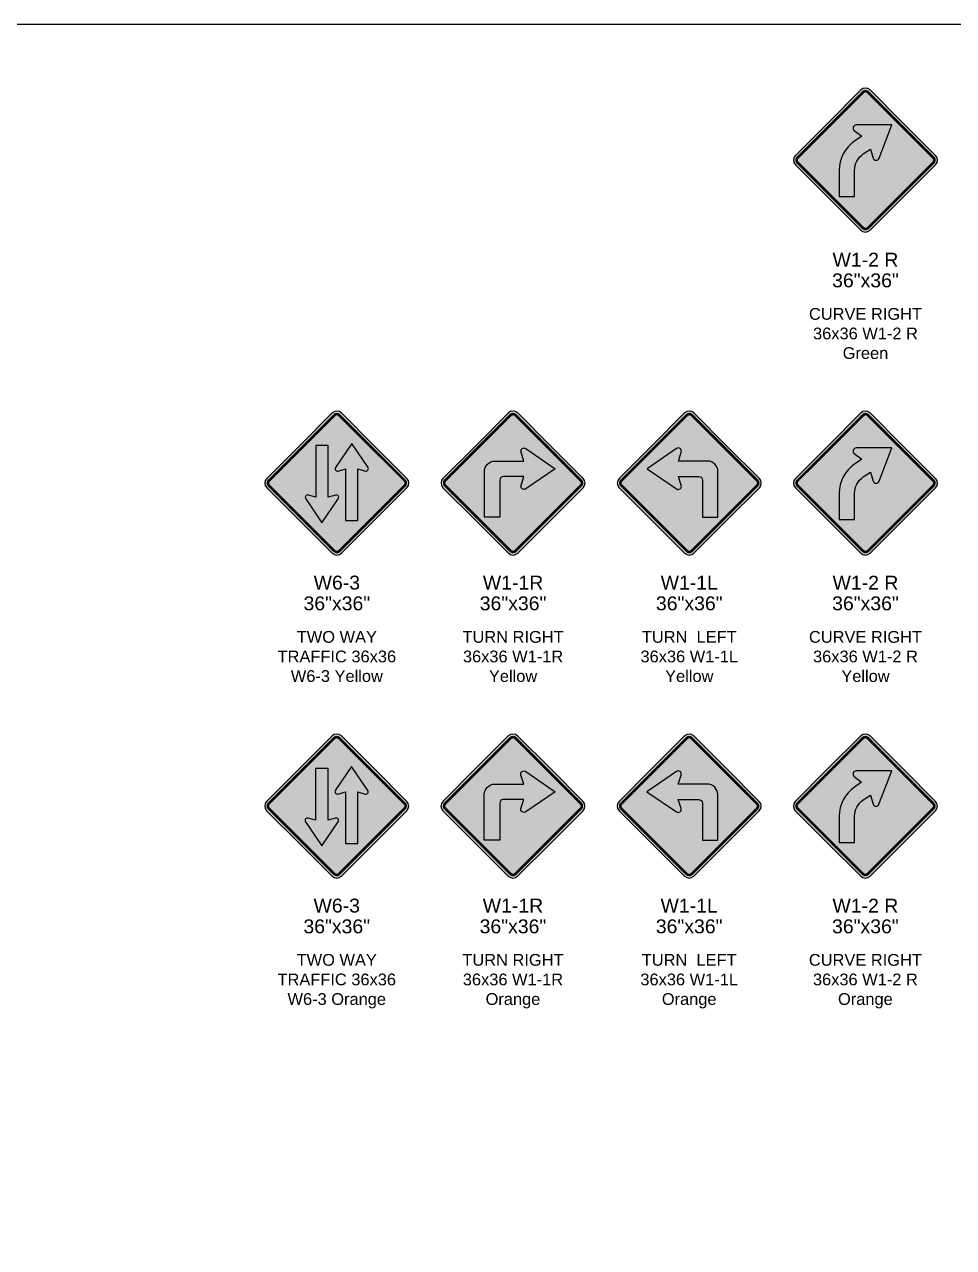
# Model space of a CAD drawing. Header units: inches. Extents: x -32 to 2634, y 197 to 1831.
# Drawn here: x 1273.6 to 1590, y 1414.2 to 1830.7 of the extents above; entities that cross this region are included whole.
import ezdxf
from ezdxf.enums import TextEntityAlignment as Align

# ---------------------------------------------------------------- set-up
doc = ezdxf.new("R2010")
doc.units = ezdxf.units.IN
doc.header["$MEASUREMENT"] = 0
doc.layers.add('NO SHOW', color=252, linetype='Continuous', plot=False)
doc.styles.add('ARIAL', font='arial.ttf')
doc.styles.get("Standard").update_dxf_attribs({"font": 'arial.ttf'})

# ---------------------------------------------------------------- blocks, each defined once
blk = doc.blocks.new('CURVE RIGHT 36x36 W1-2 R Yellow')
h = blk.add_hatch(color=40)
edge = h.paths.add_edge_path()
edge.add_line((1.590990257669546, 0.6590097423302268), (23.86485386504592, 22.93287334970671))
edge.add_arc((22.27386360737592, 24.52386360737626), 2.250000000000059, 315.0000000000082, 404.9999999999918)
edge.add_line((23.86485386504592, 26.1148538650458), (1.590990257669546, 48.38871747242229))
edge.add_arc((0, 46.79772721475285), 2.249999999999657, 44.99999999999795, 135.000000000002)
edge.add_line((-1.590990257669546, 48.38871747242229), (-23.86485386504592, 26.11485386504603))
edge.add_arc((-22.27386360737682, 24.52386360737626), 2.249999999999576, 134.9999999999877, 225.0000000000123)
edge.add_line((-23.86485386504592, 22.93287334970648), (-1.590990257669546, 0.6590097423302268))
edge.add_arc((0, 2.249999999999659), 2.249999999999657, 224.999999999998, 315.000000000002)
at = {"true_color": 0x000000}
h = blk.add_hatch(color=18, dxfattribs=at)
edge = h.paths.add_edge_path()
edge.add_arc((3.060905280097813, 21.02386360737603), 12, 124.4514061133186, 179.9999999999989)
edge.add_line((-8.939094719902187, 21.02386360737626), (-8.939094719902187, 12.14886360737626))
edge.add_line((-8.939094719902187, 12.14886360737626), (-3.689094719902187, 12.14886360737626))
edge.add_line((-3.689094719902187, 12.14886360737626), (-3.689094719902187, 21.02386360737626))
edge.add_arc((3.060905280096449, 21.02386360737671), 6.749999999998636, 124.45140611331269, 180.0000000000039, ccw=False)
edge.add_line((-0.7576174603477739, 26.58995596024806), (1.703440264120673, 28.27832264384858))
edge.add_line((1.703440264120673, 28.27832264384858), (2.619864006140688, 25.20882797677393))
edge.add_arc((3.638436566240216, 25.51293147858394), 1.063000000000383, 196.623442166213, 338.9028122266331)
edge.add_line((4.630184955333789, 25.13030354869466), (9.00563579684649, 36.47120677257897))
edge.add_line((9.00563579684649, 36.47120677257897), (-3.150048305662949, 36.47120677257897))
edge.add_arc((-3.150048305662494, 35.40820677257875), 1.063000000000216, 90.0000000000245, 232.2793700604093)
edge.add_line((-3.800404343433456, 34.56737026996029), (-1.266521867336905, 32.60750558497136))
edge.add_line((-1.266521867336905, 32.60750558497136), (-3.727579591805352, 30.91913890137073))
at = {"color": 40}
blk.add_lwpolyline([(-1.590990257669546, 48.38871747242229), (-12.72792206135796, 37.2517856687341), (-23.86485386504614, 26.11485386504603, 0.4142135623730963), (-23.86485386504614, 22.93287334970648), (-12.72792206135796, 11.7959415460183), (-1.590990257669546, 0.6590097423302268, 0.4142135623730937), (1.590990257669546, 0.6590097423303405), (12.72792206135773, 11.79594154601841), (23.86485386504592, 22.93287334970671, 0.4142135623730937), (23.86485386504592, 26.1148538650458), (12.72792206135773, 37.25178566873399), (1.590990257669546, 48.38871747242229, 0.4142135623730963)], format="xyb", close=True, dxfattribs=at)
at = {"color": 18, "true_color": 0x000000, "const_width": 0.875}
blk.add_lwpolyline([(0.8396893026588259, 1.410310697340833), (23.1135529100352, 23.68417430471743, 0.4142135623730984), (23.1135529100352, 25.3635529100352), (0.8396893026588259, 47.63741651741157, 0.4142135623730983), (-0.8396893026588259, 47.63741651741168), (-23.1135529100352, 25.36355291003531, 0.4142135623730983), (-23.1135529100352, 23.6841743047172), (-0.8396893026588259, 1.410310697340947, 0.4142135623730983)], format="xyb", close=True, dxfattribs=at)
at = {"color": 18, "true_color": 0x000000}
blk.add_lwpolyline([(-3.689094719902187, 30.94543102386842, 0.2482675702532584), (-8.939094719902187, 21.02386360737626), (-8.939094719902187, 12.14886360737626), (-3.689094719902187, 12.14886360737626), (-3.689094719902187, 21.02386360737626, -0.2472369552668275), (-0.7576174603477739, 26.58995596024818), (1.703440264120673, 28.27832264384858), (2.619864006140688, 25.20882797677393, 0.7151338533196571), (4.630184955333334, 25.13030354869477), (9.00563579684649, 36.47120677257897), (-3.150048305662949, 36.47120677257897, 0.7151338533196572), (-3.800404343433456, 34.56737026996018), (-1.266521867336905, 32.60750558497136), (-3.727579591805352, 30.91913890137073)], format="xyb", dxfattribs=at)
at = {"style": 'ARIAL'}
for tag, p in [('SIGN_NO.', (0, -9.37959391813365)), ('SIGN_DIM', (0, -16.44777537605569))]:
    blk.add_attdef(tag, text='', height=4.731999999999842, dxfattribs=at).set_placement(p, align=Align.MIDDLE)
blk = doc.blocks.new('CURVE RIGHT 36x36 W1-2 R Green')
h = blk.add_hatch(color=60)
edge = h.paths.add_edge_path()
edge.add_line((1.590990257669546, 0.6590097423302268), (23.86485386504592, 22.93287334970671))
edge.add_arc((22.27386360737592, 24.52386360737626), 2.250000000000059, 315.0000000000082, 404.9999999999918)
edge.add_line((23.86485386504592, 26.1148538650458), (1.590990257669546, 48.38871747242229))
edge.add_arc((0, 46.79772721475285), 2.249999999999657, 44.99999999999795, 135.000000000002)
edge.add_line((-1.590990257669546, 48.38871747242229), (-23.86485386504592, 26.11485386504603))
edge.add_arc((-22.27386360737682, 24.52386360737626), 2.249999999999576, 134.9999999999877, 225.0000000000123)
edge.add_line((-23.86485386504592, 22.93287334970648), (-1.590990257669546, 0.6590097423302268))
edge.add_arc((0, 2.249999999999659), 2.249999999999657, 224.999999999998, 315.000000000002)
at = {"true_color": 0x000000}
h = blk.add_hatch(color=18, dxfattribs=at)
edge = h.paths.add_edge_path()
edge.add_arc((3.060905280097813, 21.02386360737603), 12, 124.4514061133186, 179.9999999999989)
edge.add_line((-8.939094719902187, 21.02386360737626), (-8.939094719902187, 12.14886360737626))
edge.add_line((-8.939094719902187, 12.14886360737626), (-3.689094719902187, 12.14886360737626))
edge.add_line((-3.689094719902187, 12.14886360737626), (-3.689094719902187, 21.02386360737626))
edge.add_arc((3.060905280096449, 21.02386360737671), 6.749999999998636, 124.45140611331269, 180.0000000000039, ccw=False)
edge.add_line((-0.7576174603477739, 26.58995596024806), (1.703440264120673, 28.27832264384858))
edge.add_line((1.703440264120673, 28.27832264384858), (2.619864006140688, 25.20882797677393))
edge.add_arc((3.638436566240216, 25.51293147858394), 1.063000000000383, 196.623442166213, 338.9028122266331)
edge.add_line((4.630184955333789, 25.13030354869466), (9.00563579684649, 36.47120677257897))
edge.add_line((9.00563579684649, 36.47120677257897), (-3.150048305662949, 36.47120677257897))
edge.add_arc((-3.150048305662494, 35.40820677257875), 1.063000000000216, 90.0000000000245, 232.2793700604093)
edge.add_line((-3.800404343433456, 34.56737026996029), (-1.266521867336905, 32.60750558497136))
edge.add_line((-1.266521867336905, 32.60750558497136), (-3.727579591805352, 30.91913890137073))
at = {"color": 60}
blk.add_lwpolyline([(-1.590990257669546, 48.38871747242229), (-12.72792206135796, 37.2517856687341), (-23.86485386504614, 26.11485386504603, 0.4142135623730963), (-23.86485386504614, 22.93287334970648), (-12.72792206135796, 11.7959415460183), (-1.590990257669546, 0.6590097423302268, 0.4142135623730937), (1.590990257669546, 0.6590097423303405), (12.72792206135773, 11.79594154601841), (23.86485386504592, 22.93287334970671, 0.4142135623730937), (23.86485386504592, 26.1148538650458), (12.72792206135773, 37.25178566873399), (1.590990257669546, 48.38871747242229, 0.4142135623730963)], format="xyb", close=True, dxfattribs=at)
at = {"color": 18, "true_color": 0x000000, "const_width": 0.875}
blk.add_lwpolyline([(0.8396893026588259, 1.410310697340833), (23.1135529100352, 23.68417430471743, 0.4142135623730984), (23.1135529100352, 25.3635529100352), (0.8396893026588259, 47.63741651741157, 0.4142135623730983), (-0.8396893026588259, 47.63741651741168), (-23.1135529100352, 25.36355291003531, 0.4142135623730983), (-23.1135529100352, 23.6841743047172), (-0.8396893026588259, 1.410310697340947, 0.4142135623730983)], format="xyb", close=True, dxfattribs=at)
at = {"color": 18, "true_color": 0x000000}
blk.add_lwpolyline([(-3.689094719902187, 30.94543102386842, 0.2482675702532584), (-8.939094719902187, 21.02386360737626), (-8.939094719902187, 12.14886360737626), (-3.689094719902187, 12.14886360737626), (-3.689094719902187, 21.02386360737626, -0.2472369552668275), (-0.7576174603477739, 26.58995596024818), (1.703440264120673, 28.27832264384858), (2.619864006140688, 25.20882797677393, 0.7151338533196571), (4.630184955333334, 25.13030354869477), (9.00563579684649, 36.47120677257897), (-3.150048305662949, 36.47120677257897, 0.7151338533196572), (-3.800404343433456, 34.56737026996018), (-1.266521867336905, 32.60750558497136), (-3.727579591805352, 30.91913890137073)], format="xyb", dxfattribs=at)
at = {"style": 'ARIAL'}
for tag, p in [('SIGN_NO.', (0, -9.37959391813365)), ('SIGN_DIM', (0, -16.44777537605569))]:
    blk.add_attdef(tag, text='', height=4.731999999999842, dxfattribs=at).set_placement(p, align=Align.MIDDLE)
blk = doc.blocks.new('CURVE RIGHT 36x36 W1-2 R Orange')
h = blk.add_hatch(color=30)
edge = h.paths.add_edge_path()
edge.add_line((1.590990257669546, 0.6590097423302268), (23.86485386504592, 22.93287334970671))
edge.add_arc((22.27386360737592, 24.52386360737626), 2.250000000000059, 315.0000000000082, 404.9999999999918)
edge.add_line((23.86485386504592, 26.1148538650458), (1.590990257669546, 48.38871747242229))
edge.add_arc((0, 46.79772721475285), 2.249999999999657, 44.99999999999795, 135.000000000002)
edge.add_line((-1.590990257669546, 48.38871747242229), (-23.86485386504592, 26.11485386504603))
edge.add_arc((-22.27386360737682, 24.52386360737626), 2.249999999999576, 134.9999999999877, 225.0000000000123)
edge.add_line((-23.86485386504592, 22.93287334970648), (-1.590990257669546, 0.6590097423302268))
edge.add_arc((0, 2.249999999999659), 2.249999999999657, 224.999999999998, 315.000000000002)
at = {"true_color": 0x000000}
h = blk.add_hatch(color=18, dxfattribs=at)
edge = h.paths.add_edge_path()
edge.add_arc((3.060905280097813, 21.02386360737603), 12, 124.4514061133186, 179.9999999999989)
edge.add_line((-8.939094719902187, 21.02386360737626), (-8.939094719902187, 12.14886360737626))
edge.add_line((-8.939094719902187, 12.14886360737626), (-3.689094719902187, 12.14886360737626))
edge.add_line((-3.689094719902187, 12.14886360737626), (-3.689094719902187, 21.02386360737626))
edge.add_arc((3.060905280096449, 21.02386360737671), 6.749999999998636, 124.45140611331269, 180.0000000000039, ccw=False)
edge.add_line((-0.7576174603477739, 26.58995596024806), (1.703440264120673, 28.27832264384858))
edge.add_line((1.703440264120673, 28.27832264384858), (2.619864006140688, 25.20882797677393))
edge.add_arc((3.638436566240216, 25.51293147858394), 1.063000000000383, 196.623442166213, 338.9028122266331)
edge.add_line((4.630184955333789, 25.13030354869466), (9.00563579684649, 36.47120677257897))
edge.add_line((9.00563579684649, 36.47120677257897), (-3.150048305662949, 36.47120677257897))
edge.add_arc((-3.150048305662494, 35.40820677257875), 1.063000000000216, 90.0000000000245, 232.2793700604093)
edge.add_line((-3.800404343433456, 34.56737026996029), (-1.266521867336905, 32.60750558497136))
edge.add_line((-1.266521867336905, 32.60750558497136), (-3.727579591805352, 30.91913890137073))
at = {"color": 30}
blk.add_lwpolyline([(-1.590990257669546, 48.38871747242229), (-12.72792206135796, 37.2517856687341), (-23.86485386504614, 26.11485386504603, 0.4142135623730963), (-23.86485386504614, 22.93287334970648), (-12.72792206135796, 11.7959415460183), (-1.590990257669546, 0.6590097423302268, 0.4142135623730937), (1.590990257669546, 0.6590097423303405), (12.72792206135773, 11.79594154601841), (23.86485386504592, 22.93287334970671, 0.4142135623730937), (23.86485386504592, 26.1148538650458), (12.72792206135773, 37.25178566873399), (1.590990257669546, 48.38871747242229, 0.4142135623730963)], format="xyb", close=True, dxfattribs=at)
at = {"color": 18, "true_color": 0x000000, "const_width": 0.875}
blk.add_lwpolyline([(0.8396893026588259, 1.410310697340833), (23.1135529100352, 23.68417430471743, 0.4142135623730984), (23.1135529100352, 25.3635529100352), (0.8396893026588259, 47.63741651741157, 0.4142135623730983), (-0.8396893026588259, 47.63741651741168), (-23.1135529100352, 25.36355291003531, 0.4142135623730983), (-23.1135529100352, 23.6841743047172), (-0.8396893026588259, 1.410310697340947, 0.4142135623730983)], format="xyb", close=True, dxfattribs=at)
at = {"color": 18, "true_color": 0x000000}
blk.add_lwpolyline([(-3.689094719902187, 30.94543102386842, 0.2482675702532584), (-8.939094719902187, 21.02386360737626), (-8.939094719902187, 12.14886360737626), (-3.689094719902187, 12.14886360737626), (-3.689094719902187, 21.02386360737626, -0.2472369552668275), (-0.7576174603477739, 26.58995596024818), (1.703440264120673, 28.27832264384858), (2.619864006140688, 25.20882797677393, 0.7151338533196571), (4.630184955333334, 25.13030354869477), (9.00563579684649, 36.47120677257897), (-3.150048305662949, 36.47120677257897, 0.7151338533196572), (-3.800404343433456, 34.56737026996018), (-1.266521867336905, 32.60750558497136), (-3.727579591805352, 30.91913890137073)], format="xyb", dxfattribs=at)
at = {"style": 'ARIAL'}
for tag, p in [('SIGN_NO.', (0, -9.37959391813365)), ('SIGN_DIM', (0, -16.44777537605569))]:
    blk.add_attdef(tag, text='', height=4.731999999999842, dxfattribs=at).set_placement(p, align=Align.MIDDLE)
blk = doc.blocks.new('TURN Left 36x36 W1-1L Orange')
h = blk.add_hatch(color=30)
edge = h.paths.add_edge_path()
edge.add_line((1.590990257669546, 0.6590097423302268), (23.86485386504592, 22.93287334970671))
edge.add_arc((22.27386360737592, 24.52386360737626), 2.250000000000059, 315.0000000000082, 404.9999999999918)
edge.add_line((23.86485386504592, 26.1148538650458), (1.590990257669546, 48.3887174724224))
edge.add_arc((0, 46.79772721475285), 2.249999999999657, 44.99999999999795, 135.000000000002)
edge.add_line((-1.590990257669546, 48.3887174724224), (-23.86485386504592, 26.11485386504614))
edge.add_arc((-22.27386360737682, 24.52386360737626), 2.249999999999576, 134.9999999999877, 225.0000000000123)
edge.add_line((-23.86485386504592, 22.93287334970648), (-1.590990257669546, 0.6590097423302268))
edge.add_arc((0, 2.249999999999659), 2.249999999999657, 224.999999999998, 315.000000000002)
at = {"true_color": 0x000000}
h = blk.add_hatch(color=18, dxfattribs=at)
edge = h.paths.add_edge_path()
edge.add_line((4.5, 12.89886360737626), (4.5, 25.52386360737626))
edge.add_arc((3.25, 25.52386360737637), 1.25, 359.9999999999948, 450)
edge.add_line((3.25, 26.77386360737626), (-3.71879124899715, 26.77386360737626))
edge.add_line((-3.71879124899715, 26.77386360737626), (-2.738045174115086, 23.72431165295063))
edge.add_arc((-3.75, 23.39886360737592), 1.063000000000079, 235.5485938866659, 377.8279639471255, ccw=False)
edge.add_line((-4.351346618236221, 22.5223071375832), (-14.375, 29.39886360737626))
edge.add_line((-14.375, 29.39886360737626), (-4.351346618236221, 36.27542007716954))
edge.add_arc((-3.750000000000455, 35.39886360737592), 1.063000000000309, 342.17203605291695, 484.4514061132861, ccw=False)
edge.add_line((-2.738045174115086, 35.07341556180188), (-3.71879124899715, 32.02386360737626))
edge.add_line((-3.71879124899715, 32.02386360737626), (6.125, 32.02386360737626))
edge.add_arc((6.125000000000455, 28.39886360737671), 3.624999999999545, 359.99999999999284, 450.00000000000716, ccw=False)
edge.add_line((9.75, 28.39886360737626), (9.75, 12.89886360737626))
edge.add_line((9.75, 12.89886360737626), (4.5, 12.89886360737626))
at = {"color": 30}
blk.add_lwpolyline([(-1.590990257669546, 48.3887174724224), (-12.72792206135796, 37.2517856687341), (-23.86485386504614, 26.11485386504603, 0.4142135623730963), (-23.86485386504614, 22.93287334970648), (-12.72792206135796, 11.7959415460183), (-1.590990257669546, 0.6590097423302268, 0.4142135623730937), (1.590990257669546, 0.6590097423303405), (12.72792206135773, 11.79594154601841), (23.86485386504592, 22.93287334970671, 0.4142135623730937), (23.86485386504592, 26.1148538650458), (12.72792206135773, 37.25178566873399), (1.590990257669546, 48.3887174724224, 0.4142135623730963)], format="xyb", close=True, dxfattribs=at)
at = {"color": 18, "true_color": 0x000000, "const_width": 0.875}
blk.add_lwpolyline([(0.8396893026588259, 1.410310697340833), (23.1135529100352, 23.68417430471743, 0.4142135623730984), (23.1135529100352, 25.3635529100352), (0.8396893026588259, 47.63741651741168, 0.4142135623730983), (-0.8396893026588259, 47.63741651741168), (-23.1135529100352, 25.36355291003531, 0.4142135623730983), (-23.1135529100352, 23.6841743047172), (-0.8396893026588259, 1.410310697340947, 0.4142135623730983)], format="xyb", close=True, dxfattribs=at)
at = {"color": 18, "true_color": 0x000000}
blk.add_lwpolyline([(0.7787597963738335, 32.02386360737626), (-3.71879124899715, 32.02386360737626), (-2.738045174115086, 35.07341556180188, 0.7151338533196572), (-4.351346618236221, 36.27542007716954), (-14.375, 29.39886360737626), (-4.351346618236221, 22.52230713758297, 0.7151338533196571), (-2.738045174115086, 23.72431165295063), (-3.71879124899715, 26.77386360737626), (3.25, 26.77386360737626, -0.4142135623730951), (4.5, 25.52386360737626), (4.5, 12.89886360737626), (7.125, 12.89886360737626), (9.75, 12.89886360737626), (9.75, 28.39886360737626, 0.4142135623730951), (6.125, 32.02386360737626), (0.7787597963738335, 32.02386360737626)], format="xyb", close=True, dxfattribs=at)
at = {"style": 'ARIAL'}
for tag, p in [('SIGN_NO.', (0, -9.37959391813365)), ('SIGN_DIM', (0, -16.44777537605569))]:
    blk.add_attdef(tag, text='', height=4.731999999999842, dxfattribs=at).set_placement(p, align=Align.MIDDLE)
blk = doc.blocks.new('TURN Right 36x36 W1-1R Orange')
h = blk.add_hatch(color=30)
edge = h.paths.add_edge_path()
edge.add_line((1.590990257669546, 0.6590097423302268), (23.86485386504592, 22.93287334970671))
edge.add_arc((22.27386360737592, 24.52386360737626), 2.250000000000059, 315.0000000000082, 404.9999999999918)
edge.add_line((23.86485386504592, 26.1148538650458), (1.590990257669546, 48.3887174724224))
edge.add_arc((0, 46.79772721475285), 2.249999999999657, 44.99999999999795, 135.000000000002)
edge.add_line((-1.590990257669546, 48.3887174724224), (-23.86485386504592, 26.11485386504614))
edge.add_arc((-22.27386360737682, 24.52386360737626), 2.249999999999576, 134.9999999999877, 225.0000000000123)
edge.add_line((-23.86485386504592, 22.93287334970648), (-1.590990257669546, 0.6590097423302268))
edge.add_arc((0, 2.249999999999659), 2.249999999999657, 224.999999999998, 315.000000000002)
at = {"true_color": 0x000000}
h = blk.add_hatch(color=18, dxfattribs=at)
edge = h.paths.add_edge_path()
edge.add_line((-4.5, 12.89886360737626), (-4.5, 25.52386360737626))
edge.add_arc((-3.25, 25.52386360737637), 1.25, 90, 180.0000000000052, ccw=False)
edge.add_line((-3.25, 26.77386360737626), (3.71879124899715, 26.77386360737626))
edge.add_line((3.71879124899715, 26.77386360737626), (2.738045174115086, 23.72431165295063))
edge.add_arc((3.75, 23.39886360737592), 1.063000000000079, 162.1720360528745, 304.4514061133341)
edge.add_line((4.351346618236221, 22.5223071375832), (14.375, 29.39886360737626))
edge.add_line((14.375, 29.39886360737626), (4.351346618236221, 36.27542007716954))
edge.add_arc((3.750000000000455, 35.39886360737592), 1.063000000000309, 55.5485938867139, 197.827963947083)
edge.add_line((2.738045174115086, 35.07341556180188), (3.71879124899715, 32.02386360737626))
edge.add_line((3.71879124899715, 32.02386360737626), (-6.125, 32.02386360737626))
edge.add_arc((-6.125000000000455, 28.39886360737671), 3.624999999999545, 89.99999999999282, 180.0000000000072)
edge.add_line((-9.75, 28.39886360737626), (-9.75, 12.89886360737626))
edge.add_line((-9.75, 12.89886360737626), (-4.5, 12.89886360737626))
at = {"color": 30}
blk.add_lwpolyline([(-1.590990257669546, 48.3887174724224), (-12.72792206135796, 37.2517856687341), (-23.86485386504614, 26.11485386504603, 0.4142135623730963), (-23.86485386504614, 22.93287334970648), (-12.72792206135796, 11.7959415460183), (-1.590990257669546, 0.6590097423302268, 0.4142135623730937), (1.590990257669546, 0.6590097423303405), (12.72792206135773, 11.79594154601841), (23.86485386504592, 22.93287334970671, 0.4142135623730937), (23.86485386504592, 26.1148538650458), (12.72792206135773, 37.25178566873399), (1.590990257669546, 48.3887174724224, 0.4142135623730963)], format="xyb", close=True, dxfattribs=at)
at = {"color": 18, "true_color": 0x000000, "const_width": 0.875}
blk.add_lwpolyline([(0.8396893026588259, 1.410310697340833), (23.1135529100352, 23.68417430471743, 0.4142135623730984), (23.1135529100352, 25.3635529100352), (0.8396893026588259, 47.63741651741168, 0.4142135623730983), (-0.8396893026588259, 47.63741651741168), (-23.1135529100352, 25.36355291003531, 0.4142135623730983), (-23.1135529100352, 23.6841743047172), (-0.8396893026588259, 1.410310697340947, 0.4142135623730983)], format="xyb", close=True, dxfattribs=at)
at = {"color": 18, "true_color": 0x000000}
blk.add_lwpolyline([(-0.7787597963738335, 32.02386360737626), (3.71879124899715, 32.02386360737626), (2.738045174115086, 35.07341556180188, -0.7151338533196572), (4.351346618236221, 36.27542007716954), (14.375, 29.39886360737626), (4.351346618236221, 22.52230713758297, -0.7151338533196571), (2.738045174115086, 23.72431165295063), (3.71879124899715, 26.77386360737626), (-3.25, 26.77386360737626, 0.4142135623730951), (-4.5, 25.52386360737626), (-4.5, 12.89886360737626), (-7.125, 12.89886360737626), (-9.75, 12.89886360737626), (-9.75, 28.39886360737626, -0.4142135623730951), (-6.125, 32.02386360737626), (-0.7787597963738335, 32.02386360737626)], format="xyb", close=True, dxfattribs=at)
at = {"style": 'ARIAL'}
for tag, p in [('SIGN_NO.', (0, -9.37959391813365)), ('SIGN_DIM', (0, -16.44777537605569))]:
    blk.add_attdef(tag, text='', height=4.731999999999842, dxfattribs=at).set_placement(p, align=Align.MIDDLE)
blk = doc.blocks.new('TURN Left 36x36 W1-1L Yellow')
h = blk.add_hatch(color=40)
edge = h.paths.add_edge_path()
edge.add_line((1.590990257669546, 0.6590097423302268), (23.86485386504592, 22.93287334970682))
edge.add_arc((22.27386360737592, 24.52386360737637), 2.250000000000059, 315.0000000000082, 404.9999999999918)
edge.add_line((23.86485386504592, 26.11485386504592), (1.590990257669546, 48.38871747242229))
edge.add_arc((0, 46.79772721475274), 2.249999999999657, 44.99999999999795, 135.000000000002)
edge.add_line((-1.590990257669546, 48.38871747242229), (-23.86485386504592, 26.11485386504592))
edge.add_arc((-22.27386360737682, 24.52386360737637), 2.249999999999576, 134.9999999999877, 225.0000000000123)
edge.add_line((-23.86485386504592, 22.93287334970637), (-1.590990257669546, 0.6590097423299994))
edge.add_arc((0, 2.249999999999545), 2.249999999999657, 224.999999999998, 315.000000000002)
at = {"true_color": 0x000000}
h = blk.add_hatch(color=18, dxfattribs=at)
edge = h.paths.add_edge_path()
edge.add_line((4.5, 12.89886360737637), (4.5, 25.52386360737637))
edge.add_arc((3.25, 25.52386360737637), 1.25, 359.9999999999948, 450)
edge.add_line((3.25, 26.77386360737637), (-3.71879124899715, 26.77386360737637))
edge.add_line((-3.71879124899715, 26.77386360737637), (-2.738045174115086, 23.72431165295075))
edge.add_arc((-3.75, 23.39886360737592), 1.063000000000079, 235.5485938866659, 377.8279639471255, ccw=False)
edge.add_line((-4.351346618236221, 22.52230713758308), (-14.375, 29.39886360737614))
edge.add_line((-14.375, 29.39886360737637), (-4.351346618236221, 36.27542007716966))
edge.add_arc((-3.750000000000455, 35.39886360737592), 1.063000000000309, 342.17203605291695, 484.4514061132861, ccw=False)
edge.add_line((-2.738045174115086, 35.07341556180199), (-3.71879124899715, 32.02386360737637))
edge.add_line((-3.71879124899715, 32.02386360737637), (6.125, 32.02386360737637))
edge.add_arc((6.125000000000455, 28.39886360737682), 3.624999999999545, 359.99999999999284, 450.00000000000716, ccw=False)
edge.add_line((9.75, 28.39886360737637), (9.75, 12.89886360737637))
edge.add_line((9.75, 12.89886360737637), (4.5, 12.89886360737637))
at = {"color": 40}
blk.add_lwpolyline([(-1.590990257669546, 48.38871747242229), (-12.72792206135796, 37.2517856687341), (-23.86485386504614, 26.11485386504592, 0.4142135623730963), (-23.86485386504614, 22.93287334970637), (-12.72792206135796, 11.79594154601818), (-1.590990257669546, 0.6590097423302268, 0.4142135623730937), (1.590990257669546, 0.6590097423304542), (12.72792206135773, 11.79594154601841), (23.86485386504592, 22.93287334970682, 0.4142135623730937), (23.86485386504592, 26.11485386504592), (12.72792206135773, 37.2517856687341), (1.590990257669546, 48.38871747242229, 0.4142135623730963)], format="xyb", close=True, dxfattribs=at)
at = {"color": 18, "true_color": 0x000000, "const_width": 0.875}
blk.add_lwpolyline([(0.8396893026588259, 1.410310697340719), (23.1135529100352, 23.68417430471754, 0.4142135623730984), (23.1135529100352, 25.3635529100352), (0.8396893026588259, 47.63741651741157, 0.4142135623730983), (-0.8396893026588259, 47.63741651741157), (-23.1135529100352, 25.3635529100352, 0.4142135623730983), (-23.1135529100352, 23.68417430471709), (-0.8396893026588259, 1.410310697340947, 0.4142135623730983)], format="xyb", close=True, dxfattribs=at)
at = {"color": 18, "true_color": 0x000000}
blk.add_lwpolyline([(0.7787597963738335, 32.02386360737637), (-3.71879124899715, 32.02386360737637), (-2.738045174115086, 35.07341556180199, 0.7151338533196572), (-4.351346618236221, 36.27542007716966), (-14.375, 29.39886360737637), (-4.351346618236221, 22.52230713758308, 0.7151338533196571), (-2.738045174115086, 23.72431165295075), (-3.71879124899715, 26.77386360737637), (3.25, 26.77386360737637, -0.4142135623730951), (4.5, 25.52386360737637), (4.5, 12.89886360737637), (7.125, 12.89886360737637), (9.75, 12.89886360737637), (9.75, 28.39886360737637, 0.4142135623730951), (6.125, 32.02386360737637), (0.7787597963738335, 32.02386360737637)], format="xyb", close=True, dxfattribs=at)
at = {"style": 'ARIAL'}
for tag, p in [('SIGN_NO.', (0, -9.37959391813365)), ('SIGN_DIM', (0, -16.44777537605569))]:
    blk.add_attdef(tag, text='', height=4.731999999999842, dxfattribs=at).set_placement(p, align=Align.MIDDLE)
blk = doc.blocks.new('TURN Right 36x36 W1-1R Yellow')
h = blk.add_hatch(color=40)
edge = h.paths.add_edge_path()
edge.add_line((1.590990257669546, 0.6590097423302268), (23.86485386504592, 22.93287334970682))
edge.add_arc((22.27386360737592, 24.52386360737637), 2.250000000000059, 315.0000000000082, 404.9999999999918)
edge.add_line((23.86485386504592, 26.11485386504592), (1.590990257669546, 48.38871747242229))
edge.add_arc((0, 46.79772721475274), 2.249999999999657, 44.99999999999795, 135.000000000002)
edge.add_line((-1.590990257669546, 48.38871747242229), (-23.86485386504592, 26.11485386504592))
edge.add_arc((-22.27386360737682, 24.52386360737637), 2.249999999999576, 134.9999999999877, 225.0000000000123)
edge.add_line((-23.86485386504592, 22.93287334970637), (-1.590990257669546, 0.6590097423299994))
edge.add_arc((0, 2.249999999999545), 2.249999999999657, 224.999999999998, 315.000000000002)
at = {"true_color": 0x000000}
h = blk.add_hatch(color=18, dxfattribs=at)
edge = h.paths.add_edge_path()
edge.add_line((-4.5, 12.89886360737637), (-4.5, 25.52386360737637))
edge.add_arc((-3.25, 25.52386360737637), 1.25, 90, 180.0000000000052, ccw=False)
edge.add_line((-3.25, 26.77386360737637), (3.71879124899715, 26.77386360737637))
edge.add_line((3.71879124899715, 26.77386360737637), (2.738045174115086, 23.72431165295075))
edge.add_arc((3.75, 23.39886360737592), 1.063000000000079, 162.1720360528745, 304.4514061133341)
edge.add_line((4.351346618236221, 22.52230713758308), (14.375, 29.39886360737614))
edge.add_line((14.375, 29.39886360737637), (4.351346618236221, 36.27542007716966))
edge.add_arc((3.750000000000455, 35.39886360737592), 1.063000000000309, 55.5485938867139, 197.827963947083)
edge.add_line((2.738045174115086, 35.07341556180199), (3.71879124899715, 32.02386360737637))
edge.add_line((3.71879124899715, 32.02386360737637), (-6.125, 32.02386360737637))
edge.add_arc((-6.125000000000455, 28.39886360737682), 3.624999999999545, 89.99999999999282, 180.0000000000072)
edge.add_line((-9.75, 28.39886360737637), (-9.75, 12.89886360737637))
edge.add_line((-9.75, 12.89886360737637), (-4.5, 12.89886360737637))
at = {"color": 40}
blk.add_lwpolyline([(-1.590990257669546, 48.38871747242229), (-12.72792206135796, 37.2517856687341), (-23.86485386504614, 26.11485386504592, 0.4142135623730963), (-23.86485386504614, 22.93287334970637), (-12.72792206135796, 11.79594154601818), (-1.590990257669546, 0.6590097423302268, 0.4142135623730937), (1.590990257669546, 0.6590097423304542), (12.72792206135773, 11.79594154601841), (23.86485386504592, 22.93287334970682, 0.4142135623730937), (23.86485386504592, 26.11485386504592), (12.72792206135773, 37.2517856687341), (1.590990257669546, 48.38871747242229, 0.4142135623730963)], format="xyb", close=True, dxfattribs=at)
at = {"color": 18, "true_color": 0x000000, "const_width": 0.875}
blk.add_lwpolyline([(0.8396893026588259, 1.410310697340719), (23.1135529100352, 23.68417430471754, 0.4142135623730984), (23.1135529100352, 25.3635529100352), (0.8396893026588259, 47.63741651741157, 0.4142135623730983), (-0.8396893026588259, 47.63741651741157), (-23.1135529100352, 25.3635529100352, 0.4142135623730983), (-23.1135529100352, 23.68417430471709), (-0.8396893026588259, 1.410310697340947, 0.4142135623730983)], format="xyb", close=True, dxfattribs=at)
at = {"color": 18, "true_color": 0x000000}
blk.add_lwpolyline([(-0.7787597963738335, 32.02386360737637), (3.71879124899715, 32.02386360737637), (2.738045174115086, 35.07341556180199, -0.7151338533196572), (4.351346618236221, 36.27542007716966), (14.375, 29.39886360737637), (4.351346618236221, 22.52230713758308, -0.7151338533196571), (2.738045174115086, 23.72431165295075), (3.71879124899715, 26.77386360737637), (-3.25, 26.77386360737637, 0.4142135623730951), (-4.5, 25.52386360737637), (-4.5, 12.89886360737637), (-7.125, 12.89886360737637), (-9.75, 12.89886360737637), (-9.75, 28.39886360737637, -0.4142135623730951), (-6.125, 32.02386360737637), (-0.7787597963738335, 32.02386360737637)], format="xyb", close=True, dxfattribs=at)
at = {"style": 'ARIAL'}
for tag, p in [('SIGN_NO.', (0, -9.37959391813365)), ('SIGN_DIM', (0, -16.44777537605569))]:
    blk.add_attdef(tag, text='', height=4.731999999999842, dxfattribs=at).set_placement(p, align=Align.MIDDLE)
blk = doc.blocks.new('TWO WAY TRAFFIC 36x36 W6-3 Yellow')
h = blk.add_hatch(color=40)
edge = h.paths.add_edge_path()
edge.add_line((1.590990257669546, 0.6590097423302268), (23.86485386504592, 22.93287334970671))
edge.add_arc((22.27386360737592, 24.52386360737626), 2.250000000000059, 315.0000000000082, 404.9999999999918)
edge.add_line((23.86485386504592, 26.1148538650458), (1.590990257669546, 48.38871747242229))
edge.add_arc((0, 46.79772721475285), 2.249999999999657, 44.99999999999795, 135.000000000002)
edge.add_line((-1.590990257669546, 48.38871747242229), (-23.86485386504592, 26.11485386504603))
edge.add_arc((-22.27386360737682, 24.52386360737626), 2.249999999999576, 134.9999999999877, 225.0000000000123)
edge.add_line((-23.86485386504592, 22.93287334970648), (-1.590990257669546, 0.6590097423302268))
edge.add_arc((0, 2.249999999999659), 2.249999999999657, 224.999999999998, 315.000000000002)
at = {"true_color": 0x000000}
h = blk.add_hatch(color=18, dxfattribs=at)
edge = h.paths.add_edge_path()
edge.add_arc((9.938000000000557, 29.39886360737626), 0.8130000000003227, 253.1728770806954, 394.1828740527002)
edge.add_line((10.61055306821527, 29.85563638506289), (5.063000000000102, 38.02386360737626))
edge.add_line((5.063000000000102, 38.02386360737626), (-0.4845530682141543, 29.85563638506267))
edge.add_arc((0.1880000000005566, 29.39886360737626), 0.813000000000234, 145.8171259473131, 286.827122919274)
edge.add_line((0.4233512598866582, 28.62067418026334), (2.938000000000102, 29.38119048713872))
edge.add_line((2.938000000000102, 29.38119048713872), (2.938000000000102, 11.77386360737626))
edge.add_line((2.938000000000102, 11.77386360737626), (7.188000000000102, 11.77386360737626))
edge.add_line((7.188000000000102, 11.77386360737626), (7.188000000000102, 29.38119048713872))
edge.add_line((7.188000000000102, 29.38119048713872), (9.702648740114, 28.62067418026334))
h = blk.add_hatch(color=18, dxfattribs=at)
edge = h.paths.add_edge_path()
edge.add_line((-0.4233512598866582, 20.42705303448918), (-2.938000000000102, 19.66653672761379))
edge.add_line((-2.938000000000102, 19.66653672761379), (-2.938000000000102, 37.27386360737626))
edge.add_line((-2.938000000000102, 37.27386360737626), (-7.188000000000102, 37.27386360737626))
edge.add_line((-7.188000000000102, 37.27386360737626), (-7.188000000000102, 19.66653672761379))
edge.add_line((-7.188000000000102, 19.66653672761379), (-9.702648740114, 20.42705303448918))
edge.add_arc((-9.938000000000557, 19.64886360737626), 0.8130000000003227, 73.17287708069539, 214.1828740527002)
edge.add_line((-10.61055306821527, 19.19209082968962), (-5.063000000000102, 11.02386360737626))
edge.add_line((-5.063000000000102, 11.02386360737626), (0.4845530682141543, 19.19209082968985))
edge.add_arc((-0.1880000000005566, 19.64886360737626), 0.813000000000234, 325.8171259473131, 466.8271229192739)
at = {"color": 40}
blk.add_lwpolyline([(-1.590990257669546, 48.38871747242229), (-12.72792206135796, 37.2517856687341), (-23.86485386504614, 26.11485386504603, 0.4142135623730963), (-23.86485386504614, 22.93287334970648), (-12.72792206135796, 11.7959415460183), (-1.590990257669546, 0.6590097423302268, 0.4142135623730937), (1.590990257669546, 0.6590097423303405), (12.72792206135773, 11.79594154601841), (23.86485386504592, 22.93287334970671, 0.4142135623730937), (23.86485386504592, 26.1148538650458), (12.72792206135773, 37.25178566873399), (1.590990257669546, 48.38871747242229, 0.4142135623730963)], format="xyb", close=True, dxfattribs=at)
at = {"color": 18, "true_color": 0x000000, "const_width": 0.875}
blk.add_lwpolyline([(0.8396893026588259, 1.410310697340833), (23.1135529100352, 23.68417430471743, 0.4142135623730984), (23.1135529100352, 25.3635529100352), (0.8396893026588259, 47.63741651741157, 0.4142135623730983), (-0.8396893026588259, 47.63741651741168), (-23.1135529100352, 25.36355291003531, 0.4142135623730983), (-23.1135529100352, 23.6841743047172), (-0.8396893026588259, 1.410310697340947, 0.4142135623730983)], format="xyb", close=True, dxfattribs=at)
at = {"color": 18, "true_color": 0x000000}
for points in [[(7.188000000000102, 11.77386360737626), (7.188000000000102, 29.38119048713872), (9.702648740114, 28.62067418026334, 0.7067955358705152), (10.61055306821481, 29.85563638506267), (5.063000000000102, 38.02386360737626), (-0.4845530682141543, 29.85563638506267, 0.7067955358705152), (0.4233512598866582, 28.62067418026356), (2.938000000000102, 29.38119048713872), (2.938000000000102, 11.77386360737626)], [(-7.188000000000102, 37.27386360737626), (-7.188000000000102, 19.66653672761379), (-9.702648740114, 20.42705303448918, 0.7067955358705152), (-10.61055306821481, 19.19209082968985), (-5.063000000000102, 11.02386360737626), (0.4845530682141543, 19.19209082968985, 0.7067955358705152), (-0.4233512598866582, 20.42705303448895), (-2.938000000000102, 19.66653672761379), (-2.938000000000102, 37.27386360737626)]]:
    blk.add_lwpolyline(points, format="xyb", close=True, dxfattribs=at)
at = {"style": 'ARIAL'}
for tag, p in [('SIGN_NO.', (0, -9.37959391813365)), ('SIGN_DIM', (0, -16.44777537605569))]:
    blk.add_attdef(tag, text='', height=4.731999999999842, dxfattribs=at).set_placement(p, align=Align.MIDDLE)
blk = doc.blocks.new('TWO WAY TRAFFIC 36x36 W6-3 Orange')
h = blk.add_hatch(color=30)
edge = h.paths.add_edge_path()
edge.add_line((1.590990257669546, 0.6590097423302268), (23.86485386504592, 22.93287334970671))
edge.add_arc((22.27386360737592, 24.52386360737626), 2.250000000000059, 315.0000000000082, 404.9999999999918)
edge.add_line((23.86485386504592, 26.1148538650458), (1.590990257669546, 48.38871747242229))
edge.add_arc((0, 46.79772721475285), 2.249999999999657, 44.99999999999795, 135.000000000002)
edge.add_line((-1.590990257669546, 48.38871747242229), (-23.86485386504592, 26.11485386504603))
edge.add_arc((-22.27386360737682, 24.52386360737626), 2.249999999999576, 134.9999999999877, 225.0000000000123)
edge.add_line((-23.86485386504592, 22.93287334970648), (-1.590990257669546, 0.6590097423302268))
edge.add_arc((0, 2.249999999999659), 2.249999999999657, 224.999999999998, 315.000000000002)
at = {"true_color": 0x000000}
h = blk.add_hatch(color=18, dxfattribs=at)
edge = h.paths.add_edge_path()
edge.add_arc((9.938000000000557, 29.39886360737626), 0.8130000000003227, 253.1728770806954, 394.1828740527002)
edge.add_line((10.61055306821527, 29.85563638506289), (5.063000000000102, 38.02386360737626))
edge.add_line((5.063000000000102, 38.02386360737626), (-0.4845530682141543, 29.85563638506267))
edge.add_arc((0.1880000000005566, 29.39886360737626), 0.813000000000234, 145.8171259473131, 286.827122919274)
edge.add_line((0.4233512598866582, 28.62067418026334), (2.938000000000102, 29.38119048713872))
edge.add_line((2.938000000000102, 29.38119048713872), (2.938000000000102, 11.77386360737626))
edge.add_line((2.938000000000102, 11.77386360737626), (7.188000000000102, 11.77386360737626))
edge.add_line((7.188000000000102, 11.77386360737626), (7.188000000000102, 29.38119048713872))
edge.add_line((7.188000000000102, 29.38119048713872), (9.702648740114, 28.62067418026334))
h = blk.add_hatch(color=18, dxfattribs=at)
edge = h.paths.add_edge_path()
edge.add_line((-0.4233512598866582, 20.42705303448918), (-2.938000000000102, 19.66653672761379))
edge.add_line((-2.938000000000102, 19.66653672761379), (-2.938000000000102, 37.27386360737626))
edge.add_line((-2.938000000000102, 37.27386360737626), (-7.188000000000102, 37.27386360737626))
edge.add_line((-7.188000000000102, 37.27386360737626), (-7.188000000000102, 19.66653672761379))
edge.add_line((-7.188000000000102, 19.66653672761379), (-9.702648740114, 20.42705303448918))
edge.add_arc((-9.938000000000557, 19.64886360737626), 0.8130000000003227, 73.17287708069539, 214.1828740527002)
edge.add_line((-10.61055306821527, 19.19209082968962), (-5.063000000000102, 11.02386360737626))
edge.add_line((-5.063000000000102, 11.02386360737626), (0.4845530682141543, 19.19209082968985))
edge.add_arc((-0.1880000000005566, 19.64886360737626), 0.813000000000234, 325.8171259473131, 466.8271229192739)
at = {"color": 30}
blk.add_lwpolyline([(-1.590990257669546, 48.38871747242229), (-12.72792206135796, 37.2517856687341), (-23.86485386504614, 26.11485386504603, 0.4142135623730963), (-23.86485386504614, 22.93287334970648), (-12.72792206135796, 11.7959415460183), (-1.590990257669546, 0.6590097423302268, 0.4142135623730937), (1.590990257669546, 0.6590097423303405), (12.72792206135773, 11.79594154601841), (23.86485386504592, 22.93287334970671, 0.4142135623730937), (23.86485386504592, 26.1148538650458), (12.72792206135773, 37.25178566873399), (1.590990257669546, 48.38871747242229, 0.4142135623730963)], format="xyb", close=True, dxfattribs=at)
at = {"color": 18, "true_color": 0x000000, "const_width": 0.875}
blk.add_lwpolyline([(0.8396893026588259, 1.410310697340833), (23.1135529100352, 23.68417430471743, 0.4142135623730984), (23.1135529100352, 25.3635529100352), (0.8396893026588259, 47.63741651741157, 0.4142135623730983), (-0.8396893026588259, 47.63741651741168), (-23.1135529100352, 25.36355291003531, 0.4142135623730983), (-23.1135529100352, 23.6841743047172), (-0.8396893026588259, 1.410310697340947, 0.4142135623730983)], format="xyb", close=True, dxfattribs=at)
at = {"color": 18, "true_color": 0x000000}
for points in [[(7.188000000000102, 11.77386360737626), (7.188000000000102, 29.38119048713872), (9.702648740114, 28.62067418026334, 0.7067955358705152), (10.61055306821481, 29.85563638506267), (5.063000000000102, 38.02386360737626), (-0.4845530682141543, 29.85563638506267, 0.7067955358705152), (0.4233512598866582, 28.62067418026356), (2.938000000000102, 29.38119048713872), (2.938000000000102, 11.77386360737626)], [(-7.188000000000102, 37.27386360737626), (-7.188000000000102, 19.66653672761379), (-9.702648740114, 20.42705303448918, 0.7067955358705152), (-10.61055306821481, 19.19209082968985), (-5.063000000000102, 11.02386360737626), (0.4845530682141543, 19.19209082968985, 0.7067955358705152), (-0.4233512598866582, 20.42705303448895), (-2.938000000000102, 19.66653672761379), (-2.938000000000102, 37.27386360737626)]]:
    blk.add_lwpolyline(points, format="xyb", close=True, dxfattribs=at)
at = {"style": 'ARIAL'}
for tag, p in [('SIGN_NO.', (0, -9.37959391813365)), ('SIGN_DIM', (0, -16.44777537605569))]:
    blk.add_attdef(tag, text='', height=4.731999999999842, dxfattribs=at).set_placement(p, align=Align.MIDDLE)

msp = doc.modelspace()

# ---------------------------------------------------------------- linework, layer by layer
at = {"layer": 'NO SHOW', "color": 4}
msp.add_lwpolyline([(1229.99423854045, 1013.953509262472), (2492.24423854045, 1013.953509262472), (2492.24423854045, 1830.703509262472), (1229.99423854045, 1830.703509262472)], close=True, dxfattribs=at)

# ---------------------------------------------------------------- block references
for name, p, values in [('CURVE RIGHT 36x36 W1-2 R Green', (1560, 1760), {'SIGN_NO.': 'W1-2 R', 'SIGN_DIM': '36"x36"'}), ('TWO WAY TRAFFIC 36x36 W6-3 Yellow', (1380, 1650), {'SIGN_NO.': 'W6-3', 'SIGN_DIM': '36"x36"'}), ('TURN Right 36x36 W1-1R Yellow', (1440, 1650), {'SIGN_NO.': 'W1-1R', 'SIGN_DIM': '36"x36"'}), ('TURN Left 36x36 W1-1L Yellow', (1500, 1650), {'SIGN_NO.': 'W1-1L', 'SIGN_DIM': '36"x36"'}), ('CURVE RIGHT 36x36 W1-2 R Yellow', (1560, 1650), {'SIGN_NO.': 'W1-2 R', 'SIGN_DIM': '36"x36"'}), ('TWO WAY TRAFFIC 36x36 W6-3 Orange', (1379.964237066496, 1540), {'SIGN_NO.': 'W6-3', 'SIGN_DIM': '36"x36"'}), ('TURN Right 36x36 W1-1R Orange', (1439.964237066496, 1540), {'SIGN_NO.': 'W1-1R', 'SIGN_DIM': '36"x36"'}), ('TURN Left 36x36 W1-1L Orange', (1499.964237066496, 1540), {'SIGN_NO.': 'W1-1L', 'SIGN_DIM': '36"x36"'}), ('CURVE RIGHT 36x36 W1-2 R Orange', (1559.964237066496, 1540), {'SIGN_NO.': 'W1-2 R', 'SIGN_DIM': '36"x36"'})]:
    msp.add_blockref(name, p).add_auto_attribs(values)

# ---------------------------------------------------------------- texts
at = {"color": 1, "char_height": 4, "width": 41.67349358216364, "attachment_point": 2}
for s, insert in [('CURVE RIGHT 36x36 W1-2 R\\PGreen', (1560, 1734.13213847236)), ('TWO WAY TRAFFIC 36x36 W6-3 Yellow', (1380, 1624.13213847236)), ('TURN RIGHT 36x36 W1-1R\\PYellow', (1440, 1624.13213847236)), ('TURN  LEFT 36x36 W1-1L Yellow', (1500, 1624.13213847236)), ('CURVE RIGHT 36x36 W1-2 R\\PYellow', (1560, 1624.13213847236)), ('TWO WAY TRAFFIC 36x36 W6-3 Orange', (1379.964237066496, 1514.13213847236)), ('TURN RIGHT 36x36 W1-1R\\POrange', (1439.964237066496, 1514.13213847236)), ('TURN  LEFT 36x36 W1-1L Orange', (1499.964237066496, 1514.13213847236)), ('CURVE RIGHT 36x36 W1-2 R Orange', (1559.964237066496, 1514.13213847236))]:
    msp.add_mtext(s, dxfattribs=dict(at, insert=insert))

doc.saveas('drawing.dxf')
